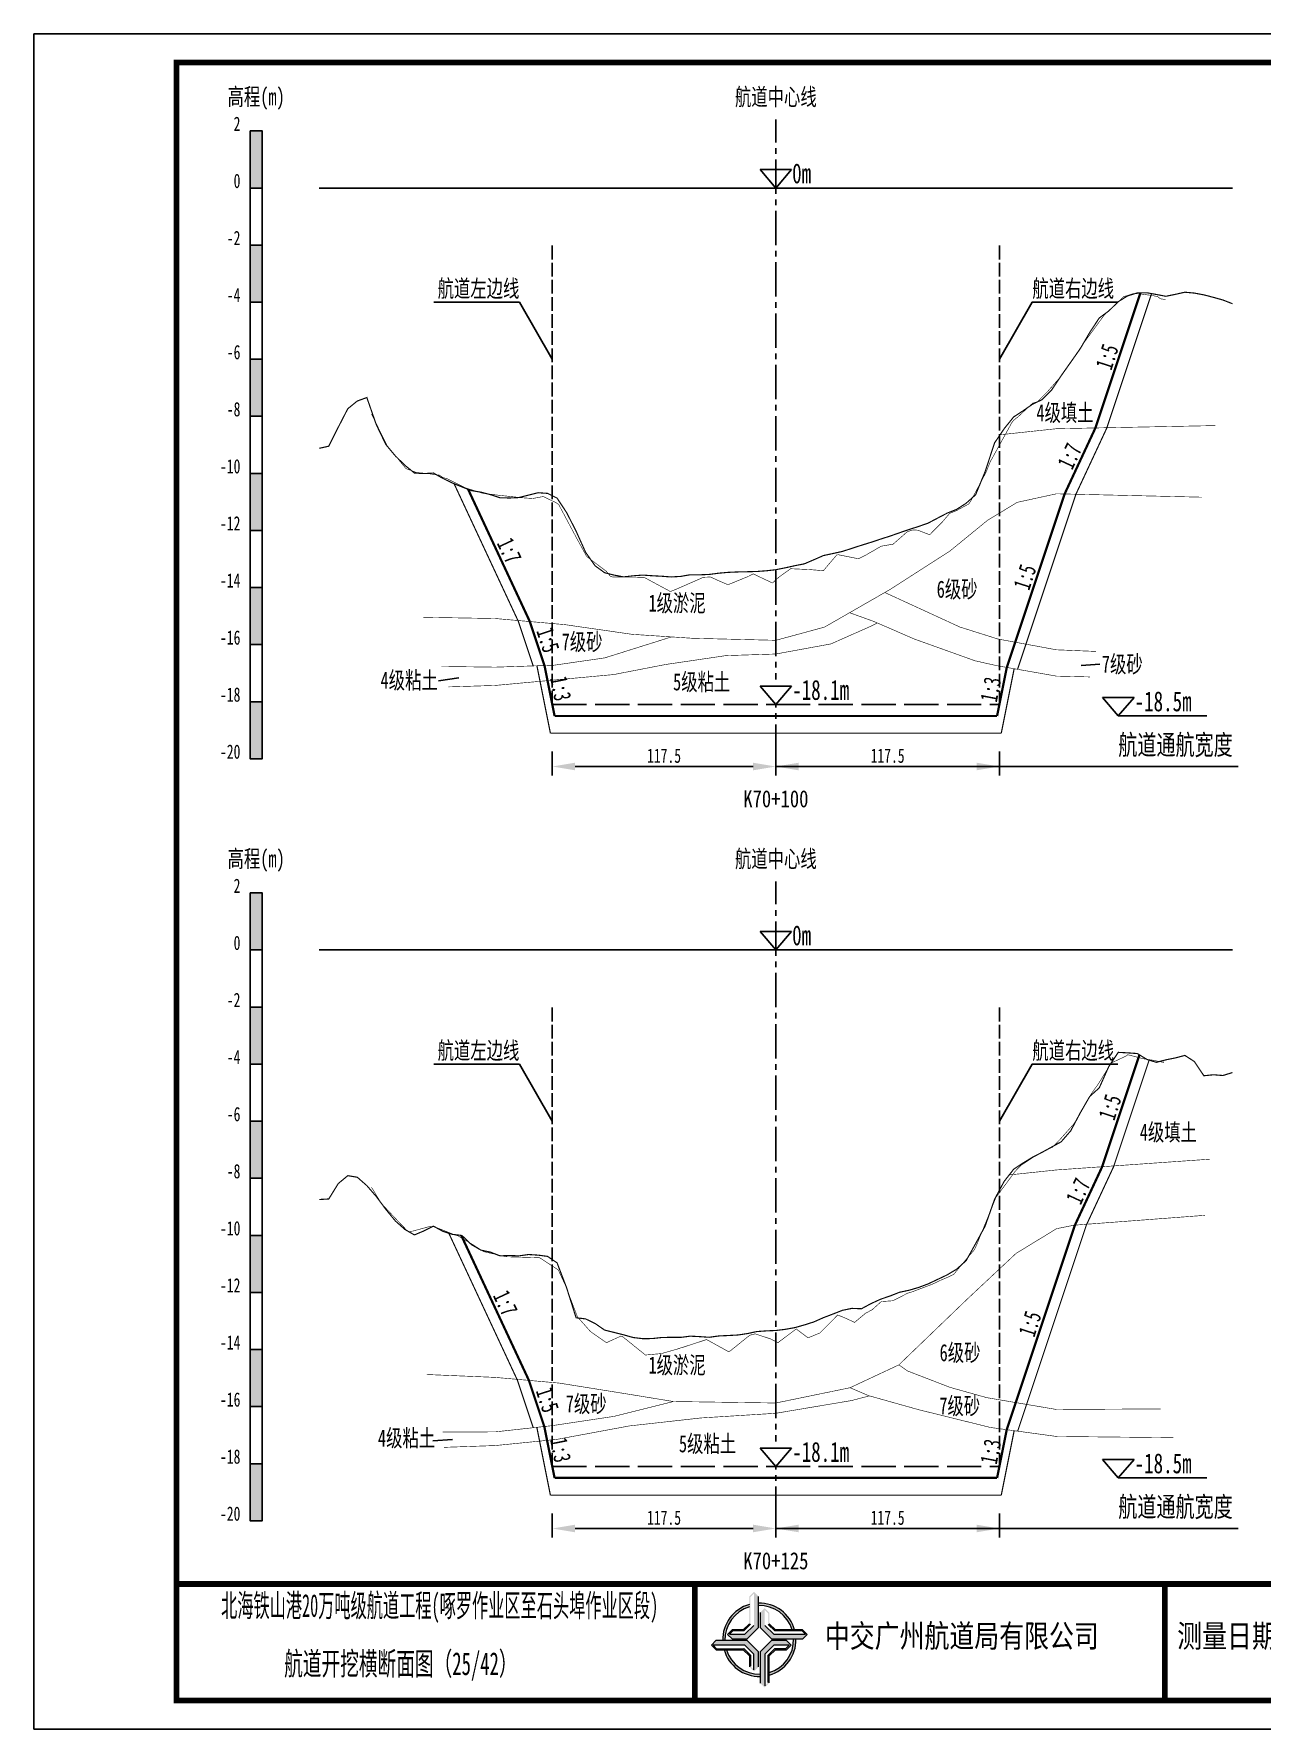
# Model space of a CAD drawing. Header units: millimetres. Extents: x 0 to 1680, y -8762 to 0.
# Drawn here: x 630 to 845.2, y -3415.5 to -3118.5 of the extents above; entities that cross this region are included whole.
import ezdxf
from ezdxf.enums import TextEntityAlignment as Align

# ---------------------------------------------------------------- set-up
doc = ezdxf.new("R2010")
doc.units = ezdxf.units.MM
for name, pattern in [('ACAD_ISO02W100', [15, 12, -3]), ('ACAD_ISO05W100', [33, 24, -3, 0, -3, 0, -3]), ('CENTER2', [1.125, 0.75, -0.125, 0.125, -0.125])]:
    doc.linetypes.add(name, pattern=pattern)
for name, color, linetype in [('0-桩号', 1, 'Continuous'), ('0-航道左右边线标注', 8, 'Continuous'), ('1-疏浚底高', 7, 'Continuous'), ('1-通航宽度', 7, 'Continuous'), ('1-通航底高', 7, 'Continuous'), ('202601', 5, 'Continuous'), ('DMX', 20, 'Continuous'), ('L1', 7, 'Continuous'), ('图幅外框线', 145, 'Continuous'), ('地质分层', 6, 'Continuous'), ('坡比', 1, 'Continuous'), ('尺寸标注', 1, 'Continuous'), ('开挖线', 4, 'Continuous'), ('标尺', 7, 'Continuous'), ('超挖线', 3, 'Continuous'), ('辅助框', 7, 'Continuous'), ('通航底面线', 7, 'ACAD_ISO02W100')]:
    doc.layers.add(name, color=color, linetype=linetype)
doc.styles.get("Standard").update_dxf_attribs({"font": 'arial.ttf'})
doc.styles.add('仿宋', font='仿宋_GB2312.ttf', dxfattribs={"width": 0.8})
doc.styles.add('仿宋GB2312', font='仿宋_GB2312.ttf', dxfattribs={"width": 0.7, "height": 2.5})
doc.styles.add('仿宋体', font='仿宋_GB2312.ttf', dxfattribs={"width": 0.8})
doc.dimstyles.new('2000', dxfattribs={"dimtxt": 3, "dimasz": 2.5, "dimexe": 1.25, "dimexo": 0.625, "dimtad": 1, "dimlfac": 2, "dimdsep": 46, "dimtxsty": 'Standard', "dimcen": 2.5, "dimadec": 0, "dimazin": 0, "dimtfac": 1, "dimtmove": 0, "dimatfit": 3, "dimfxl": 0, "dimarcsym": 0})

# ---------------------------------------------------------------- blocks, each defined once
blk = doc.blocks.new('标尺')
at = {"layer": '标尺', "linetype": 'Continuous'}
for points in [[(-2.116669999959413, 100), (0, 100), (0, 90), (-2.116669999959413, 90)], [(-2.116669999959413, 80), (0, 80), (0, 70), (-2.116669999959413, 70)], [(-2.116669999959413, 60), (0, 60), (0, 50), (-2.116669999959413, 50)], [(-2.116669999959413, 40), (0, 40), (0, 30), (-2.116669999959413, 30)], [(-2.116669999959413, 20), (0, 20), (0, 10), (-2.116669999959413, 10)], [(-2.116669999959413, 0), (0, 0), (0, -10), (-2.116669999959413, -10)]]:
    blk.add_hatch(color=256, dxfattribs=at).paths.add_polyline_path(points)
for p, q in [((-2.116669999959413, -10), (-2.116669999959413, 100)), ((0, -10), (0, 100)), ((-2.116669999959413, 80), (0, 80)), ((-2.116669999959413, 70), (0, 70)), ((-2.116669999959413, 60), (0, 60)), ((-2.116669999959413, 50), (0, 50)), ((-2.116669999959413, 40), (0, 40)), ((-2.116669999959413, 30), (0, 30)), ((-2.116669999959413, 20), (0, 20)), ((-2.116669999959413, 10), (0, 10)), ((-2.116669999959413, 0), (0, 0)), ((-2.116669999959413, -10), (0, -10))]:
    blk.add_line(p, q, dxfattribs=at)
at = {"layer": '标尺'}
for points in [[(-2.116669999959413, 100), (0, 100), (0, 90), (-2.116669999959413, 90)], [(-2.116669999959413, 100), (0, 100), (0, 90), (-2.116669999959413, 90)], [(-2.116669999959413, 80), (0, 80), (0, 70), (-2.116669999959413, 70)], [(-2.116669999959413, 80), (0, 80), (0, 70), (-2.116669999959413, 70)], [(-2.116669999959413, 60), (0, 60), (0, 50), (-2.116669999959413, 50)], [(-2.116669999959413, 60), (0, 60), (0, 50), (-2.116669999959413, 50)], [(-2.116669999959413, 40), (0, 40), (0, 30), (-2.116669999959413, 30)], [(-2.116669999959413, 40), (0, 40), (0, 30), (-2.116669999959413, 30)], [(-2.116669999959413, 20), (0, 20), (0, 10), (-2.116669999959413, 10)], [(-2.116669999959413, 20), (0, 20), (0, 10), (-2.116669999959413, 10)], [(-2.116669999959413, 0), (0, 0), (0, -10), (-2.116669999959413, -10)], [(-2.116669999959413, 0), (0, 0), (0, -10), (-2.116669999959413, -10)]]:
    blk.add_lwpolyline(points, close=True, dxfattribs=at)
at = {"layer": '标尺', "style": '仿宋GB2312', "width": 0.7}
blk.add_text('高程(m)', height=3, dxfattribs=at).set_placement((-1.058334999950603, 106.0000000009313), align=Align.MIDDLE_CENTER)
for s, p in [('2', (-3.816669999971054, 100)), ('0', (-3.816669999971054, 90)), ('-2', (-3.816669999971054, 80)), ('-4', (-3.816669999971054, 70)), ('-6', (-3.816669999971054, 60)), ('-8', (-3.816669999971054, 50)), ('-10', (-3.816669999971054, 40)), ('-12', (-3.816669999971054, 30)), ('-14', (-3.816669999971054, 20)), ('-16', (-3.816669999971054, 10)), ('-18', (-3.816669999971054, 0)), ('-20', (-3.816669999971054, -10))]:
    blk.add_text(s, height=2.5, dxfattribs=at).set_placement(p, align=Align.RIGHT)
blk = doc.blocks.new('*D104')
at = {"layer": 'Defpoints', "color": 0, "ltscale": 0.5}
for p in [(720.833333332678, -3236), (760, -3236), (760, -3246.853245546349)]:
    blk.add_point(p, dxfattribs=at)
at = {"layer": '尺寸标注', "color": 0, "lineweight": -2, "ltscale": 0.5}
for p, q in [((720.833333332678, -3244.25), (720.833333332678, -3248.453245546349)), ((760, -3244.25), (760, -3248.453245546349)), ((724.833333332678, -3246.853245546349), (756, -3246.853245546349))]:
    blk.add_line(p, q, dxfattribs=at)
at = {"layer": '尺寸标注', "color": 0, "ltscale": 0.5}
for points in [[(724.833333332678, -3246.186578879683), (724.833333332678, -3247.519912213016), (720.833333332678, -3246.853245546349)], [(756, -3246.186578879683), (756, -3247.519912213016), (760, -3246.853245546349)]]:
    blk.add_solid(points, dxfattribs=at)
at = {"layer": '尺寸标注', "color": 0, "ltscale": 0.5, "insert": (740.416666666339, -3244.978245546349), "char_height": 2.5, "attachment_point": 5, "style": '仿宋GB2312'}
blk.add_mtext('117.5', dxfattribs=at)
blk = doc.blocks.new('*D105')
at = {"layer": 'Defpoints', "color": 0, "ltscale": 0.5}
for p in [(720.8333333328799, -3369.5), (760, -3369.5), (760, -3380.353215328327)]:
    blk.add_point(p, dxfattribs=at)
at = {"layer": '尺寸标注', "color": 0, "lineweight": -2, "ltscale": 0.5}
for p, q in [((720.8333333328799, -3377.75), (720.8333333328799, -3381.953215328327)), ((760, -3377.75), (760, -3381.953215328327)), ((724.8333333328799, -3380.353215328327), (756, -3380.353215328327))]:
    blk.add_line(p, q, dxfattribs=at)
at = {"layer": '尺寸标注', "color": 0, "ltscale": 0.5}
for points in [[(724.8333333328799, -3379.68654866166), (724.8333333328799, -3381.019881994993), (720.8333333328799, -3380.353215328327)], [(756, -3379.68654866166), (756, -3381.019881994993), (760, -3380.353215328327)]]:
    blk.add_solid(points, dxfattribs=at)
at = {"layer": '尺寸标注', "color": 0, "ltscale": 0.5, "insert": (740.4166666664399, -3378.478215328327), "char_height": 2.5, "attachment_point": 5, "style": '仿宋GB2312'}
blk.add_mtext('117.5', dxfattribs=at)
blk = doc.blocks.new('*D65')
at = {"layer": 'Defpoints', "color": 0, "ltscale": 0.5}
for p in [(760, -3236), (799.1666666671199, -3236), (799.1666666671199, -3246.853191821139)]:
    blk.add_point(p, dxfattribs=at)
at = {"layer": '尺寸标注', "color": 0, "lineweight": -2, "ltscale": 0.5}
for p, q in [((760, -3244.25), (760, -3248.453191821139)), ((799.1666666671199, -3244.25), (799.1666666671199, -3248.453191821139)), ((764, -3246.853191821139), (795.1666666671199, -3246.853191821139))]:
    blk.add_line(p, q, dxfattribs=at)
at = {"layer": '尺寸标注', "color": 0, "ltscale": 0.5}
for points in [[(764, -3246.186525154473), (764, -3247.519858487806), (760, -3246.853191821139)], [(795.1666666671199, -3246.186525154473), (795.1666666671199, -3247.519858487806), (799.1666666671199, -3246.853191821139)]]:
    blk.add_solid(points, dxfattribs=at)
at = {"layer": '尺寸标注', "color": 0, "ltscale": 0.5, "insert": (779.58333333356, -3244.978191821139), "char_height": 2.5, "attachment_point": 5, "style": '仿宋GB2312'}
blk.add_mtext('117.5', dxfattribs=at)
blk = doc.blocks.new('*D66')
at = {"layer": 'Defpoints', "color": 0, "ltscale": 0.5}
for p in [(760, -3369.5), (799.1666666673218, -3369.5), (799.1666666673218, -3380.353161592278)]:
    blk.add_point(p, dxfattribs=at)
at = {"layer": '尺寸标注', "color": 0, "lineweight": -2, "ltscale": 0.5}
for p, q in [((760, -3377.75), (760, -3381.953161592278)), ((799.1666666673218, -3377.75), (799.1666666673218, -3381.953161592278)), ((764, -3380.353161592278), (795.1666666673218, -3380.353161592278))]:
    blk.add_line(p, q, dxfattribs=at)
at = {"layer": '尺寸标注', "color": 0, "ltscale": 0.5}
for points in [[(764, -3379.686494925612), (764, -3381.019828258945), (760, -3380.353161592278)], [(795.1666666673218, -3379.686494925612), (795.1666666673218, -3381.019828258945), (799.1666666673218, -3380.353161592278)]]:
    blk.add_solid(points, dxfattribs=at)
at = {"layer": '尺寸标注', "color": 0, "ltscale": 0.5, "insert": (779.5833333336609, -3378.478161592278), "char_height": 2.5, "attachment_point": 5, "style": '仿宋GB2312'}
blk.add_mtext('117.5', dxfattribs=at)
blk = doc.blocks.new('通航底高')
at = {"layer": '1-通航底高'}
for p, q in [((-2.762494692986365, 3.232132659759372), (5.923793651163578e-06, 6.932765245437622e-06)), ((2.762506540631875, 3.232132659759372), (-2.762494692986365, 3.232132659759372)), ((5.923793651163578e-06, 6.932765245437622e-06), (2.762506540631875, 3.232132659759372))]:
    blk.add_line(p, q, dxfattribs=at)
at = {"layer": '1-通航底高', "style": '仿宋', "width": 0.7}
blk.add_attdef('通航底高', (2.856129719933961, 0.8203305718488991), '', height=3.5, dxfattribs=at)
blk = doc.blocks.new('疏浚底高')
at = {"layer": '1-疏浚底高'}
for p, q in [((-2.762500616780017, 3.232125726994127), (0, 0)), ((2.762500616838224, 3.232125726994127), (-2.762500616780017, 3.232125726994127)), ((0, 0), (2.762500616838224, 3.232125726994127)), ((-5.923793651163578e-06, -6.932765245437622e-06), (15.51466270413067, -6.932765245437622e-06))]:
    blk.add_line(p, q, dxfattribs=at)
at = {"layer": '1-疏浚底高', "style": '仿宋', "width": 0.7}
blk.add_attdef('疏浚底高', (2.856123796140309, 0.8203236390836537), '', height=3.5, dxfattribs=at)

msp = doc.modelspace()

# ---------------------------------------------------------------- hatches: boundary and pattern name
at = {"layer": '辅助框'}
h = msp.add_hatch(color=5, dxfattribs=at)
h.paths.add_polyline_path([(756.9546420991753, -3392.245531914723), (756.1757059266901, -3391.467633330833), (755.3669512666796, -3392.276153838646), (755.3669512666796, -3397.036597661984), (754.2904413515066, -3398.112023077023), (752.3438002473747, -3398.112023077023), (751.5476570161914, -3398.907358599198), (752.3430715364551, -3399.699178399098), (754.9786408998405, -3399.699178399098), (756.9546420991753, -3397.723855132592)])
h.paths.add_polyline_path([(756.1454878358876, -3397.335033672583), (754.5901777498161, -3398.890380010616), (751.8645652040576, -3398.890380010616), (752.465260373119, -3398.292388775122), (754.4098916048144, -3398.292388775122), (755.5465556764638, -3397.124466802609), (755.5465556764638, -3392.365021880639), (756.1454878358876, -3391.767331255448)], flags=16)
h = msp.add_hatch(color=5, dxfattribs=at)
edge = h.paths.add_edge_path()
edge.add_ellipse((757.1048981630241, -3399.849361724388), major_axis=(-6.017077195920141, 1.733884546287947e-06), ratio=0.9999999825377229, start_angle=-73.21171767175571, end_angle=1.446762146054482, ccw=False)
edge.add_line((755.3669512666796, -3394.088740435135), (755.3669512666796, -3393.667564622652))
edge.add_ellipse((757.1048981630241, -3399.849361724388), major_axis=(-6.421454345493813, 3.783831980513644e-06), ratio=0.9999999825377264, start_angle=-74.29719975771904, end_angle=1.35689506309039)
edge.add_line((750.6852443910574, -3400.001418438208), (751.0897390773927, -3400.001279625189))
edge = h.paths.add_edge_path()
edge.add_ellipse((757.1048981630241, -3399.849361724388), major_axis=(-6.017077195920906, 2.624791690933952e-07), ratio=0.9999999825377339, start_angle=196.7802887631043, end_angle=271.43091869106274, ccw=False)
edge.add_line((762.8657615297174, -3398.112217217457), (763.286920863155, -3398.112217217457))
edge.add_ellipse((757.1048981630241, -3399.849361724388), major_axis=(-6.42145434549481, 2.055023733972632e-07), ratio=0.9999999825377471, start_angle=195.6953323995753, end_angle=271.3407921785149)
edge.add_line((756.9546420991753, -3393.429665483964), (756.9546420991753, -3393.834160818589))
edge = h.paths.add_edge_path()
edge.add_ellipse((757.1048981630241, -3399.849361724388), major_axis=(-6.421454345494847, 2.398647111377442e-07), ratio=0.9999999825377328, start_angle=105.7065267224622, end_angle=181.3336320078198)
edge.add_line((763.5246130739188, -3399.699907793533), (763.1201189907229, -3399.699907793533))
edge.add_ellipse((757.1048981630241, -3399.849361724388), major_axis=(-6.017077195920033, 3.038804149501319e-06), ratio=0.9999999825377467, start_angle=106.79232762585761, end_angle=181.4233031416354, ccw=False)
edge.add_line((758.8432505373096, -3405.609860479367), (758.8432505373096, -3406.031044626963))
edge = h.paths.add_edge_path()
edge.add_ellipse((757.1048981630241, -3399.849361724388), major_axis=(6.017077195919978, 2.129043967020969e-06), ratio=0.9999999825377341, start_angle=196.8039056354283, end_angle=271.4347580706571, ccw=False)
edge.add_line((751.3447520357107, -3401.588882915747), (750.9235845111345, -3401.589027449381))
edge.add_ellipse((757.1048981630241, -3399.849361724388), major_axis=(6.421454345494965, 1.010893226884053e-06), ratio=0.9999999825377122, start_angle=195.7186902341801, end_angle=271.3444001294426)
edge.add_line((757.2555596834158, -3406.269048223508), (757.2555596834158, -3405.864552247775))
h = msp.add_hatch(color=5, dxfattribs=at)
h.paths.add_polyline_path([(759.2303930909967, -3399.699907793533), (764.7087164369558, -3399.699907793533), (765.4866149782275, -3398.920971685421), (764.67809453449, -3398.112217217457), (759.9176505189871, -3398.112217217457), (758.8422251466845, -3397.03570710994), (758.8422251466845, -3395.089066240799), (758.0468895387685, -3394.292922881615), (757.2550698885059, -3395.088337358963), (757.2550698885059, -3397.723906744015)])
h.paths.add_polyline_path([(758.0638682985341, -3397.335443487179), (758.0638682985341, -3394.609831133377), (758.6618594270682, -3395.2105261531), (758.6618594270682, -3397.155157427323), (759.8297815492487, -3398.291821563255), (764.5892263856863, -3398.291821563255), (765.1869169893299, -3398.89075359441), (759.619214657787, -3398.89075359441)], flags=16)
h = msp.add_hatch(color=5, dxfattribs=at)
h.paths.add_polyline_path([(754.9782503542041, -3399.99994512273), (749.4999273286795, -3400.00182517649), (748.7222961366509, -3400.781028228294), (749.5310940767264, -3401.589505327714), (754.2915378358697, -3401.587871709836), (755.3673325624501, -3402.664012334835), (755.3680006044244, -3404.610653374684), (756.1636093935107, -3405.40652363826), (756.9551560121512, -3404.610837432396), (756.9542515535389, -3401.975268389237)])
h.paths.add_polyline_path([(756.1455864869987, -3402.36400901438), (756.1465218568777, -3405.089621367943), (755.5483246248101, -3404.489131426346), (755.54765728778, -3402.544500322831), (754.3793451326226, -3401.408237114918), (749.6199005739128, -3401.409870391381), (749.022004464898, -3400.811143438351), (754.5897064973747, -3400.80923279382)], flags=16)
h = msp.add_hatch(color=5, dxfattribs=at)
h.paths.add_polyline_path([(759.231560904119, -3399.999116607201), (757.2555596834158, -3401.974439873707), (757.2555596834158, -3407.452763262284), (758.0344958772694, -3408.230661675465), (758.8432505373096, -3407.422141167653), (758.8432505373096, -3402.661697344315), (759.9197604524528, -3401.586271929276), (761.8664015565847, -3401.586271929276), (762.6625447664296, -3400.790936407101), (761.8671302461659, -3399.999116607201)])
h.paths.add_polyline_path([(759.6200240755117, -3400.807915166866), (762.3456365785634, -3400.807915166866), (761.7449414308404, -3401.405906231177), (759.8003101778065, -3401.405906231177), (758.6636461061572, -3402.57382820369), (758.6636461061572, -3407.333273125661), (758.0647139680718, -3407.930963750851), (758.0647139680718, -3402.363261333716)], flags=16)

# ---------------------------------------------------------------- linework, layer by layer
at = {"layer": '0-航道左右边线标注', "linetype": 'ACAD_ISO02W100', "ltscale": 0.2}
for points in [[(720.8333333326782, -3236), (720.8333333326782, -3155.5)], [(799.1666666671199, -3236), (799.1666666671199, -3155.5)], [(720.8333333328801, -3369.5), (720.8333333328801, -3289)], [(799.1666666673218, -3369.5), (799.1666666673218, -3289)]]:
    msp.add_lwpolyline(points, dxfattribs=at)
at = {"layer": '0-航道左右边线标注'}
for points in [[(720.833333332678, -3175.5), (715.0598306408108, -3165.499999999984), (700.0598306408108, -3165.49999999994)], [(799.1666666671199, -3175.5), (804.9401693590453, -3165.500000000016), (819.9401693590453, -3165.50000000006)], [(720.8333333328799, -3309), (715.0598306410127, -3298.999999999984), (700.0598306410127, -3298.99999999994)], [(799.1666666673218, -3309), (804.9401693592472, -3299.000000000016), (819.9401693592472, -3299.00000000006)]]:
    msp.add_lwpolyline(points, dxfattribs=at)
at = {"layer": '1-通航宽度'}
for points in [[(760, -3246.85), (841, -3246.85)], [(760, -3380.35), (841, -3380.35)]]:
    msp.add_lwpolyline(points, dxfattribs=at)
at = {"layer": '202601', "color": 1, "linetype": 'Continuous', "const_width": 0.1}
for points in [[(689.1660000001984, -3185.1), (691.7197037039025, -3190.300000190729), (691.8697037039025, -3190.60000228882), (695.1797037039025, -3194.64999961853), (697.0330370372355, -3195.350001335142), (698.7363703705685, -3195.5), (701.0163703705684, -3195.800002098078), (701.6397037039025, -3196.200001716608), (702.4330370372355, -3196.449997901909), (705.6430370372354, -3198.050001144409), (708.7097037039025, -3198.99999904632), (709.6097037039025, -3199.100001335142), (711.1897037039025, -3199.300001144409), (714.4397037039025, -3199.64999961853), (715.3430370372355, -3199.75000190735), (717.3997037039026, -3199.900000572199), (719.2563703705684, -3199.550002098078), (721.5163703705684, -3200.649998664851), (721.9630370372355, -3200.950000762939), (722.4330370372355, -3201.85000228882), (725.0697037039025, -3206.800001144409), (726.8497037039025, -3210.049999237061), (730.2930370372355, -3212.650001525879), (731.0763703705685, -3213.59999942779), (731.2563703705684, -3213.59999942779), (731.4463703705685, -3213.650000572199), (731.7630370372354, -3213.650000572199), (736.9163703705685, -3213.700001716608), (737.8197037039025, -3214.199998855591), (741.5297037039024, -3216.200001716608), (742.8730370372355, -3215.649998664851), (747.3163703705685, -3213.700001716608), (748.5463703705685, -3213.650000572199), (750.3030370372355, -3214.44999980926), (751.6230370372355, -3214.99999809265), (755.1763703705685, -3213.549998283392), (756.0563703705685, -3213.10000228882), (757.4930370372355, -3213.799999237061), (759.4197037039025, -3214.700000762939), (760.5030370372355, -3213.700001716608), (762.5963703705685, -3212.200000762939), (765.9563703705685, -3212.34999942779), (768.3230370372355, -3212.549999237061), (770.6597037039026, -3209.799998283392), (770.9397037039025, -3209.75000190735), (774.4730370372355, -3210.449998855591), (775.6130370372355, -3209.900000572199), (778.4697037039025, -3208.250000953669), (780.5463703705685, -3207.89999771118), (783.0530370372355, -3205.69999980926), (784.0363703705684, -3205.39999771118), (784.8697037039025, -3205.449998855591), (786.9497037039025, -3206.24999809265), (789.0963703705685, -3204.100001335142), (790.4630370372355, -3202.49999809265), (791.5830370372355, -3202.050002098078), (793.8197037039025, -3200.849998474121), (794.2630370372354, -3200.150001525879), (796.8130370372355, -3195.350001335142), (797.5497037039025, -3193.50000190735), (801.3497037039025, -3186.600001335142), (801.7230370372355, -3186.150000572199), (802.4230370372355, -3185.60000228882), (804.9897037039025, -3183.19999980926), (805.8297037039025, -3182.949998855591), (807.6697037039025, -3181.09999942779), (809.6497037039024, -3178.85000038147), (811.6063703705685, -3176.05000066757), (813.8430370372355, -3172.800000190729), (817.4430370372355, -3167.900000095371), (817.4597037039025, -3167.849998950949), (817.4663703705685, -3167.849998950949), (817.4963703705685, -3167.800000190729), (820.9230370372355, -3164.5499997139), (822.6563703705685, -3164.00000023842), (823.7630370372354, -3164.050000190729), (826.0830370372355, -3164.349999904629), (826.9363703705685, -3164.5499997139), (827.3663703705685, -3164.900000572199), (828.2930370372355, -3165.05000042915)], [(689.1659999999995, -3320.599999998836), (690.8863703703696, -3323.400000571037), (691.5830370370365, -3324.149998663688), (694.2097037037036, -3326.950000761775), (695.5830370370365, -3328.349999426628), (696.3697037037035, -3328.250001906188), (699.3330370370365, -3327.449997900745), (700.2163703703695, -3327.499999045158), (703.8430370370365, -3328.949998854427), (704.2463703703695, -3329.050001143245), (704.3463703703695, -3329.100002287658), (706.9597037037036, -3330.649999617366), (708.8197037037036, -3331.849998472957), (712.3230370370366, -3332.649997710016), (712.7530370370365, -3332.699998854427), (712.9397037037036, -3332.749999998836), (718.1497037037036, -3332.899998663688), (718.5497037037036, -3332.899998663688), (718.5763703703695, -3332.899998663688), (718.5930370370365, -3332.899998663688), (721.8763703703695, -3335.050000189567), (723.1930370370366, -3337.899998663688), (725.2197037037035, -3343.250001906188), (727.4263703703696, -3345.750001906188), (727.7263703703695, -3345.999998091485), (730.3197037037036, -3347.800001143245), (731.9597037037036, -3347.049998282215), (732.8397037037035, -3346.649998663688), (733.0997037037035, -3346.699999808097), (736.8297037037036, -3349.700001715446), (737.1130370370365, -3349.949997900745), (737.1297037037035, -3349.949997900745), (737.1530370370365, -3349.949997900745), (737.2697037037035, -3349.949997900745), (739.9963703703695, -3349.700001715446), (742.7963703703696, -3348.899997710016), (743.2263703703695, -3348.749999045158), (743.2930370370366, -3348.749999045158), (743.3330370370365, -3348.699997900745), (743.4363703703696, -3348.699997900745), (747.8697037037035, -3347.249998091485), (751.4863703703695, -3349.250000952507), (751.7630370370365, -3349.399999617366), (752.1930370370366, -3349.100002287658), (755.4163703703696, -3346.499999998836), (756.3697037037035, -3346.249999045158), (759.1130370370365, -3347.150000571037), (760.3663703703695, -3347.800001143245), (763.2830370370366, -3345.599998472957), (763.5830370370365, -3345.399998663688), (765.6430370370365, -3346.950000761775), (767.7197037037035, -3346.100000380306), (770.8397037037035, -3342.949999808097), (772.3230370370366, -3343.549999235896), (773.7930370370366, -3344.250000952507), (775.7130370370365, -3342.649997710016), (776.9163703703696, -3342.000001906188), (778.4697037037035, -3340.599998472957), (780.5330370370366, -3340.449999808097), (783.1597037037036, -3339.100002287645), (783.7330370370365, -3338.949998854427), (787.4230370370366, -3337.550000189567), (789.0130370370365, -3336.800002096916), (790.2997037037036, -3336.249999045158), (791.1397037037035, -3335.849999426628), (793.3430370370365, -3333.200000761775), (794.7997037037036, -3331.499999998836), (795.2097037037036, -3330.599998472957), (798.5663703703696, -3322.350000380306), (801.9963703703695, -3317.699998854427), (802.9930370370365, -3316.699999808097), (804.5363703703696, -3315.700000761775), (805.8130370370366, -3314.850000380306), (808.4730370370365, -3313.549999235896), (809.6530370370365, -3312.350000380306), (812.1397037037035, -3309.550000666408), (812.7063703703695, -3308.700000284938), (815.1063703703695, -3304.450000761775), (815.7630370370365, -3303.500000475677), (816.5130370370365, -3302.450000284938), (818.7663703703695, -3298.800000189567), (821.3130370370366, -3297.600000141885), (821.6630370370366, -3297.350000380306), (824.5797037037036, -3298.099999665044), (826.0063703703695, -3298.299999474315), (827.9797037037035, -3298.700000284938), (827.9997037037035, -3298.199999569686)]]:
    msp.add_lwpolyline(points, dxfattribs=at)
at = {"layer": 'DMX', "color": 7, "linetype": 'Continuous', "const_width": 0.2}
for points in [[(679.9999999999997, -3191.104999999981), (679.9999999999997, -3191.104999999981), (681.6666666666279, -3190.73499999987), (683.3333333333721, -3187.404999999795), (685, -3184.169999999925), (686.6666666666279, -3182.814999999944), (688.3333333333721, -3182.209999999963), (690, -3186.975000000093), (691.6666666666279, -3190.439999999944), (693.3333333333721, -3192.435000000056), (695, -3194.075000000186), (696.6666666666279, -3195.424999999814), (698.3333333333721, -3195.535000000149), (700, -3195.439999999944), (701.6666666666279, -3196.375), (703.3333333333721, -3197.189999999944), (705, -3197.870000000112), (706.6666666666279, -3198.520000000019), (708.3333333333721, -3198.790000000037), (710, -3199.225000000093), (711.6666666666279, -3199.76500000013), (713.3333333333721, -3199.810000000056), (715, -3199.729999999981), (716.6666666666279, -3199.305000000168), (718.3333333333721, -3198.884999999776), (720, -3199), (721.6666666666279, -3199.834999999963), (723.3333333333721, -3202.350000000093), (725, -3205.615000000224), (726.6666666666279, -3209.319999999832), (728.3333333333721, -3211.689999999944), (730, -3212.899999999907), (731.6666666666279, -3213.319999999832), (733.3333333333721, -3213.634999999776), (735, -3213.444999999832), (736.6666666666279, -3213.314999999944), (738.3333333333721, -3213.430000000168), (740, -3213.520000000019), (741.6666666666279, -3213.64000000013), (743.3333333333721, -3213.544999999925), (745, -3213.254999999888), (746.6666666666279, -3213.270000000019), (748.3333333333721, -3213.200000000186), (750, -3212.98499999987), (751.6666666666279, -3212.834999999963), (753.3333333333721, -3212.76500000013), (755, -3212.729999999981), (756.6666666666279, -3212.685000000056), (758.3333333333721, -3212.560000000056), (760, -3212.375), (761.6666666666279, -3212.040000000037), (763.3333333333721, -3211.669999999925), (765, -3211.345000000205), (766.6666666666279, -3210.629999999888), (768.3333333333721, -3209.895000000019), (770, -3209.540000000037), (771.6666666666279, -3209.169999999925), (773.3333333333721, -3208.629999999888), (775, -3208.089999999851), (776.6666666666279, -3207.575000000186), (778.3333333333721, -3207.01500000013), (780, -3206.490000000224), (781.6666666666279, -3205.904999999795), (783.3333333333721, -3205.334999999963), (785, -3204.799999999814), (786.6666666666279, -3204.220000000205), (788.3333333333721, -3203.339999999851), (790, -3202.470000000205), (791.6666666666279, -3201.810000000056), (793.3333333333721, -3200.73499999987), (795, -3199.25), (796.6666666666279, -3195.194999999832), (798.3333333333721, -3190.14000000013), (800, -3187.680000000168), (801.6666666666279, -3185.60999999987), (803.3333333333721, -3184.524999999907), (805, -3183.35999999987), (806.6666666666279, -3182.575000000186), (808.3333333333721, -3180.870000000112), (810, -3178.379999999888), (811.6666666666279, -3176.020000000019), (813.3333333333721, -3173.654999999795), (815, -3170.805000000168), (816.6666666666279, -3168.270000000019), (818.3333333333721, -3167.049999999814), (820, -3165.410000000149), (821.6666666666279, -3164.384999999776), (823.3333333333721, -3163.879999999888), (825, -3163.854999999981), (826.6666666666279, -3164.149999999907), (828.3333333333721, -3164.470000000205), (830, -3164.129999999888), (831.6666666666279, -3163.754999999888), (833.3333333333721, -3163.910000000149), (835, -3164.220000000205), (836.6666666666279, -3164.654999999795), (838.3333333333721, -3165.120000000112), (839.9999999999998, -3165.770000000019)], [(679.9999999999994, -3322.714999999851), (679.9999999999994, -3322.714999999851), (681.6666666666279, -3322.620000000112), (683.3333333333721, -3319.915000000037), (685, -3318.540000000037), (686.6666666666279, -3318.814999999944), (688.3333333333721, -3320.279999999795), (690, -3322.200000000186), (691.6666666666279, -3324.444999999832), (693.3333333333721, -3326.475000000093), (695, -3327.959999999963), (696.6666666666279, -3328.919999999925), (698.3333333333721, -3328.220000000205), (700, -3327.384999999776), (701.6666666666279, -3328.290000000037), (703.3333333333721, -3328.825000000186), (705, -3329.01500000013), (706.6666666666279, -3330.620000000112), (708.3333333333721, -3331.584999999963), (710, -3331.935000000056), (711.6666666666279, -3332.589999999851), (713.3333333333721, -3332.524999999907), (715, -3332.595000000205), (716.6666666666279, -3332.354999999981), (718.3333333333721, -3332.459999999963), (720, -3332.680000000168), (721.6666666666279, -3333.810000000056), (723.3333333333721, -3338.160000000149), (725, -3343.435000000056), (726.6666666666279, -3343.629999999888), (728.3333333333721, -3344.439999999944), (730, -3345.589999999851), (731.6666666666279, -3346), (733.3333333333721, -3346.424999999814), (735, -3346.895000000019), (736.6666666666279, -3347.095000000205), (738.3333333333721, -3347.080000000075), (740, -3346.895000000019), (741.6666666666279, -3346.85999999987), (743.3333333333721, -3346.875), (745, -3346.654999999795), (746.6666666666279, -3346.740000000224), (748.3333333333721, -3346.854999999981), (750, -3346.620000000112), (751.6666666666279, -3346.544999999925), (753.3333333333721, -3346.455000000075), (755, -3346.209999999963), (756.6666666666279, -3345.850000000093), (758.3333333333721, -3345.729999999981), (760, -3345.665000000037), (761.6666666666279, -3345.459999999963), (763.3333333333721, -3345.160000000149), (765, -3344.689999999944), (766.6666666666279, -3344.160000000149), (768.3333333333721, -3343.419999999925), (770, -3342.785000000149), (771.6666666666279, -3342.129999999888), (773.3333333333721, -3341.790000000037), (775, -3341.854999999981), (776.6666666666279, -3340.959999999963), (778.3333333333721, -3340.189999999944), (780, -3339.625), (781.6666666666279, -3338.970000000205), (783.3333333333721, -3338.615000000224), (785, -3338.129999999888), (786.6666666666279, -3337.504999999888), (788.3333333333721, -3336.720000000205), (790, -3335.930000000168), (791.6666666666279, -3334.930000000168), (793.3333333333721, -3333.439999999944), (795, -3330.455000000075), (796.6666666666279, -3327.379999999888), (798.3333333333721, -3322.660000000149), (800, -3319.549999999814), (801.6666666666279, -3317.415000000037), (803.3333333333721, -3316.305000000168), (805, -3315.299999999814), (806.6666666666279, -3314.439999999944), (808.3333333333721, -3313.520000000019), (810, -3312.600000000093), (811.6666666666279, -3310.685000000056), (813.3333333333721, -3307.544999999925), (815, -3304.654999999795), (816.6666666666279, -3303.160000000149), (818.3333333333721, -3299.430000000168), (820, -3296.935000000056), (821.6666666666279, -3297.024999999907), (823.3333333333721, -3297.14000000013), (825, -3298.160000000149), (826.6666666666279, -3298.685000000056), (828.3333333333721, -3298.245000000112), (830, -3297.910000000149), (831.6666666666279, -3297.470000000205), (833.3333333333721, -3298.544999999925), (835, -3301.035000000149), (836.6666666666279, -3300.85999999987), (838.3333333333721, -3300.990000000224), (840, -3300.475000000093)]]:
    msp.add_lwpolyline(points, dxfattribs=at)
at = {"layer": 'L1', "linetype": 'CENTER2', "ltscale": 8}
for p, q in [((759.9999999999995, -3245.5), (759.9999999999995, -3133.5)), ((759.9999999999995, -3378.999999999069), (759.9999999999995, -3266.999999999069))]:
    msp.add_line(p, q, dxfattribs=at)
at = {"layer": 'L1'}
for p, q in [((757.2374993832195, -3142.267874272773), (759.9999999999995, -3145.499999999767)), ((762.7625006168378, -3142.267874272773), (757.2374993832195, -3142.267874272773)), ((759.9999999999995, -3145.499999999767), (762.7625006168378, -3142.267874272773)), ((679.9999999999995, -3145.499999999767), (839.9999999999995, -3145.500000000233)), ((757.2374993832195, -3275.767874271842), (759.9999999999995, -3278.999999998836)), ((762.7625006168378, -3275.767874271842), (757.2374993832195, -3275.767874271842)), ((759.9999999999995, -3278.999999998836), (762.7625006168378, -3275.767874271842)), ((679.9999999999995, -3278.999999998836), (839.9999999999995, -3278.999999999302))]:
    msp.add_line(p, q, dxfattribs=at)
at = {"layer": '地质分层', "linetype": 'ACAD_ISO05W100', "ltscale": 0.2, "const_width": 0.1, "flags": 128}
for points in [[(799.2882648336235, -3188.730521105696), (809.1669010939077, -3187.67158306716), (837.0040523727758, -3187.124455771494)], [(698.2153742867522, -3220.708683855832), (710.8337391670793, -3220.926499152556), (722.9703338546678, -3221.988617893308), (734.8130058418028, -3223.693850727752), (745.3763336893171, -3224.38698009681), (760, -3224.742444841657), (768.5373562951572, -3222.426029630937), (779.9885349934921, -3215.851394747384), (790.4994307039306, -3209.107178698294), (797.0779161467217, -3203.729033152573), (802.2896705544554, -3200.570247467607), (809.1669010939077, -3199.072099677287), (834.6902583495103, -3199.668575295619)], [(779.0917264588643, -3216.366292718332), (792.2611505035311, -3222.423337866552), (798.9235273655504, -3224.517530676443), (809.1669010939077, -3226.405668468215), (816.0817642947268, -3226.689409169181)], [(702.6441421168856, -3232.907760740258), (710.8337391670793, -3232.64872211637), (731.5692043057643, -3230.747619698755), (740.6854051747359, -3228.980476279743), (751.2452375460416, -3227.425982259214), (760, -3227.142444460187), (769.6454221215099, -3225.376203563996), (776.6049144258723, -3222.298170815222), (777.7955600610003, -3221.707287531346)], [(772.9197979903547, -3219.909873451572), (777.2201181654818, -3221.456994397566), (784.2565109371208, -3224.517530676443), (794.8967392519116, -3228.327723379713), (798.7103033424355, -3229.186396267265), (809.1669010939077, -3231.016777565703), (815.0186101829017, -3231.158068905191)], [(701.3734688376268, -3229.323224438585), (710.8337391670793, -3229.44872135343), (721.1317135873251, -3229.106989213265), (730.0276994812302, -3227.821671646554), (741.7153627424268, -3224.146759730764)], [(800.8879033843987, -3318.412595764268), (809.1669010939077, -3317.53616613429), (836.0540588114344, -3315.649984936839)], [(698.8145239744016, -3353.376437452394), (710.8337391670793, -3353.879999258555), (722.0510237207636, -3354.880226023495), (733.5231752744876, -3356.716009438038), (742.0416497825645, -3358.106305821799), (760, -3358.368389206938), (773.0080698346719, -3355.689101266675), (781.5580036249012, -3351.686447399668), (793.5195217891596, -3340.183191647753), (802.0834374828264, -3332.163079207763), (809.1669010939077, -3327.837199354544), (812.1993444282562, -3327.220999516547), (835.1998025241054, -3325.48498629944)], [(781.5580036249012, -3351.686447399668), (783.0785355949774, -3352.756423803046), (790.520403558854, -3355.627190682571), (796.9450880666263, -3357.429327040445), (809.1669010939077, -3359.504335028585), (827.4326279349625, -3359.401044564322)], [(773.0080698346719, -3355.689101266675), (776.2588623221964, -3357.079397650436), (784.9660925231874, -3359.524865732994), (797.6057329913601, -3362.656733772717), (809.1669010939077, -3364.226555131841), (829.6487595881335, -3364.444065425545)], [(701.6340260203415, -3363.445747322362), (710.8337391670793, -3363.424443660304), (720.8520755236968, -3362.331030263565), (731.6775640556589, -3360.706550365314), (742.0416497825645, -3358.106305821799)], [(701.8440974690218, -3366.13717793381), (710.8337391670793, -3365.824444232509), (721.6385575775057, -3364.740159524605), (734.3131528035738, -3362.3875573189), (746.872397328727, -3360.986493877135), (760, -3360.168388920836), (773.2842124220915, -3357.934032890946), (776.3920024820836, -3357.116790713742)]]:
    msp.add_lwpolyline(points, dxfattribs=at)
at = {"layer": '地质分层'}
for points in [[(700.8814684439858, -3231.823331270414), (704.4348258186437, -3231.312527774295)], [(816.7525147229753, -3228.903957262042), (813.5111577483767, -3229.139076289386)], [(699.9041811783391, -3365.009492691996), (703.3718599462663, -3364.738747698586)]]:
    msp.add_lwpolyline(points, dxfattribs=at)
at = {"layer": '开挖线', "linetype": 'Continuous', "const_width": 0.4, "flags": 128}
for points in [[(815.9958408594248, -3187.537363178467), (823.88438383797, -3163.87173424235)], [(810.5973633424662, -3199.105529286318), (815.9958408594248, -3187.537363178467)], [(716.8943628313842, -3221.456886970573), (706.0845341221136, -3198.292968307685)], [(800.4678570107778, -3229.494048282002), (810.5973633424662, -3199.105529286318)], [(719.4628569167056, -3229.162369226694), (716.8943628313843, -3221.456886970573)], [(721.2303830719543, -3238.000000002938), (719.4628569167056, -3229.162369226694)], [(798.7666666665907, -3238.000000002938), (800.4678570107778, -3229.494048282002)], [(721.2303830719543, -3238.000000002938), (798.7666666665907, -3238.000000002938)], [(817.1786825668828, -3316.974125634094), (823.7126725731524, -3297.372155614886)], [(812.4040172283396, -3327.205551359616), (817.1786825668828, -3316.974125634094)], [(716.7342297767359, -3354.406136275568), (704.8785729280572, -3329.001157313933)], [(800.4578651440329, -3363.044007613267), (812.4040172283396, -3327.205551359616)], [(719.4276811499494, -3362.486490395373), (716.7342297767359, -3354.406136275568)], [(721.2303830714623, -3371.500000002938), (719.4276811499494, -3362.486490395373)], [(798.7666666660987, -3371.500000002938), (800.4578651440329, -3363.044007613267)], [(721.2303830714623, -3371.500000002938), (798.7666666660987, -3371.500000002938)]]:
    msp.add_lwpolyline(points, dxfattribs=at)
at = {"layer": '超挖线', "linetype": 'ACAD_ISO02W100', "ltscale": 0.5, "const_width": 0.2, "flags": 128}
for points in [[(818.0090422443437, -3187.497794566782), (825.8403907144684, -3164.003749156408)], [(812.5757868452727, -3199.151764637347), (818.0143549402618, -3187.497690148018)], [(714.8092055428964, -3221.274407066569), (703.625430968227, -3197.309175834997)], [(802.3576048510981, -3229.824840303259), (812.581915663329, -3199.151907866566)], [(717.4847260998141, -3229.228012318238), (714.8342550753118, -3221.276599244731)], [(720.4970497719119, -3241.000000002938), (718.1383144470619, -3229.206323378687)], [(799.4999999666329, -3241.000000002938), (801.7560903967975, -3229.719547852114)], [(720.4970497719119, -3241.000000002938), (799.4999999666329, -3241.000000002938)], [(819.2265823326098, -3316.83046187934), (825.4073028286696, -3298.28830039116)], [(814.477034611783, -3327.049085537851), (819.2463735676317, -3316.829073489545)], [(714.6473925196289, -3354.220056438809), (702.7017558789847, -3328.622263637281)], [(802.3712735899906, -3363.303817817612), (814.4556462374318, -3327.050699875288)], [(717.4978763812466, -3362.697111631483), (714.6729509857811, -3354.222335445086)], [(720.4970497714198, -3374.500000002938), (718.1228304479654, -3362.628903385665)], [(799.4999999661409, -3374.500000002938), (801.7559467091511, -3363.220266287886)], [(720.4970497714198, -3374.500000002938), (799.4999999661409, -3374.500000002938)]]:
    msp.add_lwpolyline(points, dxfattribs=at)
at = {"layer": '辅助框', "color": 5, "linetype": 'Continuous', "lineweight": 0}
for p, q in [((756.9546420991753, -3397.723855132592), (756.9546420991753, -3392.245531914723)), ((755.3669512666796, -3397.036597661984), (754.2904413515066, -3398.112023077023)), ((755.5465556764638, -3397.124466802609), (754.4098916048144, -3398.292388775122)), ((754.5901777498161, -3398.890380010616), (756.1454878358876, -3397.335033672583)), ((757.2550698885059, -3395.088337358963), (757.2550698885059, -3397.723906744015)), ((758.0638682985341, -3397.335443487179), (759.619214657787, -3398.89075359441)), ((759.8297815492487, -3398.291821563255), (758.6618594270682, -3397.155157427323)), ((759.9176505189871, -3398.112217217457), (758.8422251466845, -3397.03570710994)), ((749.4999273286795, -3400.00182517649), (748.7222961366509, -3400.781028228294)), ((754.9782503542041, -3399.99994512273), (749.4999273286795, -3400.00182517649)), ((752.3438002473747, -3398.112023077023), (751.5476570161914, -3398.907358599198)), ((751.5476570161914, -3398.907358599198), (752.3430715364551, -3399.699178399098)), ((752.465260373119, -3398.292388775122), (751.8645652040576, -3398.890380010616)), ((751.8645652040576, -3398.890380010616), (754.5901777498161, -3398.890380010616)), ((752.3430715364551, -3399.699178399098), (754.9786408998405, -3399.699178399098)), ((754.2904413515066, -3398.112023077023), (752.3438002473747, -3398.112023077023)), ((754.4098916048144, -3398.292388775122), (752.465260373119, -3398.292388775122)), ((756.9542515535389, -3401.975268389237), (754.9782503542041, -3399.99994512273)), ((754.9786408998405, -3399.699178399098), (756.9546420991753, -3397.723855132592)), ((757.2550698885059, -3397.723906744015), (759.2303930909967, -3399.699907793533)), ((759.231560904119, -3399.999116607201), (757.2555596834158, -3401.974439873707)), ((759.2303930909967, -3399.699907793533), (764.7087164369558, -3399.699907793533)), ((761.8671302461659, -3399.999116607201), (759.231560904119, -3399.999116607201)), ((759.619214657787, -3398.89075359441), (765.1869169893299, -3398.89075359441)), ((764.5892263856863, -3398.291821563255), (759.8297815492487, -3398.291821563255)), ((764.67809453449, -3398.112217217457), (759.9176505189871, -3398.112217217457)), ((762.6625447664296, -3400.790936407101), (761.8671302461659, -3399.999116607201)), ((765.1869169893299, -3398.89075359441), (764.5892263856863, -3398.291821563255)), ((765.4866149782275, -3398.920971685421), (764.67809453449, -3398.112217217457)), ((764.7087164369558, -3399.699907793533), (765.4866149782275, -3398.920971685421)), ((748.7222961366509, -3400.781028228294), (749.5310940767264, -3401.589505327714)), ((754.5897064973747, -3400.80923279382), (749.022004464898, -3400.811143438351)), ((749.022004464898, -3400.811143438351), (749.6199005739128, -3401.409870391381)), ((749.5310940767264, -3401.589505327714), (754.2915378358697, -3401.587871709836)), ((749.6199005739128, -3401.409870391381), (754.3793451326226, -3401.408237114918)), ((754.2915378358697, -3401.587871709836), (755.3673325624501, -3402.664012334835)), ((754.3793451326226, -3401.408237114918), (755.54765728778, -3402.544500322831)), ((756.1455864869987, -3402.36400901438), (754.5897064973747, -3400.80923279382)), ((755.3673325624501, -3402.664012334835), (755.3680006044244, -3404.610653374684)), ((755.54765728778, -3402.544500322831), (755.5483246248101, -3404.489131426346)), ((756.1465218568777, -3405.089621367943), (756.1455864869987, -3402.36400901438)), ((756.9551560121512, -3404.610837432396), (756.9542515535389, -3401.975268389237)), ((757.2555596834158, -3401.974439873707), (757.2555596834158, -3407.452763262284)), ((759.6200240755117, -3400.807915166866), (758.0647139680718, -3402.363261333716)), ((758.0647139680718, -3402.363261333716), (758.0647139680718, -3407.930963750851)), ((758.6636461061572, -3402.57382820369), (759.8003101778065, -3401.405906231177)), ((758.6636461061572, -3407.333273125661), (758.6636461061572, -3402.57382820369)), ((758.8432505373096, -3402.661697344315), (759.9197604524528, -3401.586271929276)), ((758.8432505373096, -3407.422141167653), (758.8432505373096, -3402.661697344315)), ((762.3456365785634, -3400.807915166866), (759.6200240755117, -3400.807915166866)), ((759.8003101778065, -3401.405906231177), (761.7449414308404, -3401.405906231177)), ((759.9197604524528, -3401.586271929276), (761.8664015565847, -3401.586271929276)), ((761.7449414308404, -3401.405906231177), (762.3456365785634, -3400.807915166866)), ((761.8664015565847, -3401.586271929276), (762.6625447664296, -3400.790936407101))]:
    msp.add_line(p, q, dxfattribs=at)
at = {"layer": '辅助框', "color": 24, "const_width": 1}
for points in [[(654.999999998902, -3390.081966023392), (1044.999999998902, -3390.081966023392)], [(745.8011873328365, -3390.081966023392), (745.8011873328365, -3410.5)], [(828.1590174271197, -3390.081966023392), (828.1590174271197, -3410.5)]]:
    msp.add_lwpolyline(points, dxfattribs=at)
at = {"layer": '辅助框', "color": 5, "linetype": 'Continuous', "lineweight": 0}
for major_axis, ratio, start_param, end_param in [((-6.421454345493874, 3.783831980513667e-06), 0.9999999825377256, -1.296730760784131, 0.02368228645498349), ((-6.017077195920137, 1.733884546287946e-06), 0.9999999825377225, -1.277785524412653, 0.02525076294187012), ((-6.421454345494849, 2.055023733972644e-07), 0.9999999825377464, 3.415527881157325, 4.735790218484762), ((-6.017077195920323, 2.624791690933738e-07), 0.9999999825377344, 3.434463941941369, 4.737363222872061), ((-6.421454345494839, 2.398647111377438e-07), 0.9999999825377329, 1.844926932154336, 3.164868923136232), ((-6.017077195919474, 3.038804149501042e-06), 0.9999999825377472, 1.863877732939714, 3.166433979665309), ((6.421454345494936, 1.01089322688405e-06), 0.9999999825377134, 3.415935552277314, 4.735853189107702), ((6.017077195919973, 2.129043967020968e-06), 0.9999999825377346, 3.434876134122447, 4.737430232687218)]:
    msp.add_ellipse((757.1048981630241, -3399.849361724388), major_axis=major_axis, ratio=ratio, start_param=start_param, end_param=end_param, dxfattribs=at)

# ---------------------------------------------------------------- block references
at = {"layer": '1-疏浚底高'}
for p in [(820, -3238), (820, -3371.5)]:
    msp.add_blockref('疏浚底高', p, dxfattribs=at).add_auto_attribs({'疏浚底高': '-18.5m'})
at = {"layer": '标尺'}
for p in [(669.9999999999995, -3235.5), (669.9999999999995, -3368.999999999069)]:
    msp.add_blockref('标尺', p, dxfattribs=at)

# ---------------------------------------------------------------- texts
at = {"layer": '0-航道左右边线标注', "style": '仿宋', "width": 0.7}
for p in [(715.0598306408108, -3165.499999999984), (715.0598306410127, -3298.999999999984)]:
    msp.add_text('航道左边线', height=3, dxfattribs=at).set_placement(p, align=Align.BOTTOM_RIGHT)
for p in [(804.9401693590453, -3165.500000000016), (804.9401693592472, -3299.000000000016)]:
    msp.add_text('航道右边线', height=3, dxfattribs=at).set_placement(p, align=Align.BOTTOM_LEFT)
at = {"layer": '1-通航宽度', "style": '仿宋', "width": 0.7}
for p in [(820, -3245.85), (820, -3379.35)]:
    msp.add_text('航道通航宽度', height=3.5, dxfattribs=at).set_placement(p, align=Align.BOTTOM_LEFT)
at = {"layer": 'L1', "style": '仿宋', "width": 0.7}
for p in [(759.9999999999995, -3129.52892156085), (759.9999999999995, -3263.028921559919)]:
    msp.add_text('航道中心线', height=3, dxfattribs=at).set_placement(p, align=Align.MIDDLE_CENTER)
for p in [(762.856123795325, -3144.679669429315), (762.856123795325, -3278.179669428384)]:
    msp.add_text('0m ', height=3.5, dxfattribs=at).set_placement(p)
at = {"layer": '地质分层', "linetype": 'Continuous', "style": '仿宋GB2312', "width": 0.7}
for s, p in [('4级填土', (810.66587643823, -3184.863985955122)), ('1级淤泥', (742.692145174819, -3218.208355638308)), ('6级砂', (791.7632217201608, -3215.780141679566)), ('7级砂', (726.0484819252015, -3225.002615551231)), ('7级砂', (820.7023485976606, -3228.907188502177)), ('4级粘土', (695.7462134250745, -3231.726044186882)), ('5级粘土', (747.0028636999705, -3232.016835217815)), ('4级填土', (828.778183587543, -3310.916865772699)), ('1级淤泥', (742.6921451743269, -3351.708355638308)), ('6级砂', (792.2738862580518, -3349.542822200758)), ('7级砂', (726.7710109649488, -3358.502371915005)), ('7级砂', (792.2160156201717, -3358.87287372963)), ('4级粘土', (695.2901126314755, -3364.503422859769)), ('5级粘土', (748.0283013405133, -3365.499838527649))]:
    msp.add_text(s, height=3, dxfattribs=at).set_placement(p, align=Align.MIDDLE_CENTER)
at = {"layer": '坡比', "style": '仿宋体', "width": 0.7}
for s, rotation, p in [('1:5', 72, (818.0427441308452, -3175.072098043628)), ('1:7', 65, (811.4842340014452, -3192.47567920068)), ('1:7', 295, (713.3018235980946, -3209.029175654228)), ('1:5', 72, (803.6352591981029, -3213.667286399381)), ('1:5', 288, (720.0759870531554, -3224.677204315628)), ('1:3', 281, (722.3077854584653, -3233.188972908307)), ('1:3', 79, (797.6561065978278, -3233.354761319566)), ('1:5', 72, (818.5483104042578, -3306.540686801432)), ('1:7', 65, (812.9789792277898, -3321.244076972974)), ('1:7', 295, (712.6187686188266, -3340.857877977887)), ('1:5', 72, (804.5335693173953, -3344.492339772478)), ('1:5', 288, (719.9783175124722, -3357.813844162522)), ('1:3', 281, (722.2901950733769, -3366.601020985325)), ('1:3', 79, (797.6511065973549, -3366.879761319471))]:
    msp.add_text(s, height=3, rotation=rotation, dxfattribs=at).set_placement(p, align=Align.MIDDLE)
at = {"layer": '辅助框', "color": 7, "style": '仿宋GB2312'}
for s, width, p in [('北海铁山港20万吨级航道工程(啄罗作业区至石头埠作业区段)', 0.52, (701.0922641002206, -3393.84125590487)), ('         航道开挖横断面图（25/42）', 0.6, (686.9466304102485, -3404.028455383558))]:
    msp.add_text(s, height=4, dxfattribs=dict(at, width=width)).set_placement(p, align=Align.MIDDLE_CENTER)
at = {"layer": '辅助框', "lineweight": 0, "char_height": 4, "width": 115.8863471220259, "attachment_point": 1}
for s, insert in [('{\\fKaiTi|b0|i0|c134|p49;\\W0.8;中交广州航道局有限公司}', (768.5828873342745, -3397.182042507085)), ('{\\fKaiTi|b0|i0|c134|p49;\\W0.8;测量日期：2026年1月21日}', (830.3284275252676, -3397.182042507085))]:
    msp.add_mtext(s, dxfattribs=dict(at, insert=insert))

# ---------------------------------------------------------------- wipeouts: each hides what was drawn before it
for points in [[(754.1678378378376, -3254.105927027027), (754.1678378378376, -3250.951872972973), (765.7672972972971, -3250.951872972973), (765.7672972972971, -3254.105927027027)], [(754.1678378378376, -3387.605927026096), (754.1678378378376, -3384.451872972042), (765.7672972972971, -3384.451872972042), (765.7672972972971, -3387.605927026096)]]:
    msp.add_wipeout(points).dxf.layer = '0-桩号'

# ---------------------------------------------------------------- next in the draw order: texts
at = {"layer": '0-桩号', "style": '仿宋', "width": 0.8}
for s, p in [('K70+100', (760, -3252.5289)), ('K70+125', (760, -3386.0289))]:
    msp.add_text(s, height=3, dxfattribs=at).set_placement(p, align=Align.MIDDLE)

# ---------------------------------------------------------------- next in the draw order: wipeouts: each hides what was drawn before it
for points in [[(773.321937749635, -3236), (757.1304339162741, -3236), (757.1304339162741, -3231.6510097102982), (773.321937749635, -3231.6510097102982)], [(773.321937749635, -3369.5), (757.1304339162741, -3369.5), (757.1304339162741, -3365.1510097102982), (773.321937749635, -3365.1510097102982)]]:
    msp.add_wipeout(points).dxf.layer = '1-通航底高'

# ---------------------------------------------------------------- next in the draw order: linework, layer by layer
at = {"layer": '图幅外框线'}
msp.add_lwpolyline([(629.999999998902, -3118.5), (1049.999999998902, -3118.5), (1049.999999998902, -3415.5), (629.999999998902, -3415.5)], close=True, dxfattribs=at)
at = {"layer": '辅助框', "color": 24, "const_width": 1}
msp.add_lwpolyline([(1044.999999998902, -3410.5), (1044.999999998902, -3123.5), (654.999999998902, -3123.5), (654.999999998902, -3410.5)], close=True, dxfattribs=at)
at = {"layer": '通航底面线', "ltscale": 0.5}
for points in [[(720.8333333333721, -3236), (760, -3236), (799.1666666666279, -3236)], [(720.8333333333721, -3369.5), (760, -3369.5), (799.1666666666279, -3369.5)]]:
    msp.add_lwpolyline(points, dxfattribs=at)

# ---------------------------------------------------------------- next in the draw order: block references
at = {"layer": '1-通航底高'}
for p in [(760, -3236), (760, -3369.5)]:
    msp.add_blockref('通航底高', p, dxfattribs=at).add_auto_attribs({'通航底高': '-18.1m'})

# ---------------------------------------------------------------- next in the draw order: dimensions: what is measured, and where the dimension line sits
at = {"layer": '尺寸标注', "ltscale": 0.5}
for p1, p2, distance, picture, middle in [((720.833333332678, -3236), (760, -3236), -10.853245546349171, '*D104', (740.416666666339, -3244.978245546349)), ((760, -3236), (799.1666666671199, -3236), -10.853191821138807, '*D65', (779.58333333356, -3244.978191821139)), ((720.8333333328799, -3369.5), (760, -3369.5), -10.853215328327224, '*D105', (740.4166666664399, -3378.478215328327)), ((760, -3369.5), (799.1666666673218, -3369.5), -10.853161592277957, '*D66', (779.5833333336609, -3378.478161592278))]:
    dim = msp.add_aligned_dim(p1=p1, p2=p2, distance=distance, dimstyle='2000', override={"dimtxt": 3.5, "dimasz": 4, "dimexe": 1.6, "dimexo": 8.25, "dimlfac": 3, "dimtxsty": '仿宋GB2312'}, dxfattribs=at)
    dim.commit()
    dim.dimension.update_dxf_attribs({"geometry": picture, "text_midpoint": middle})

doc.saveas('drawing.dxf')
